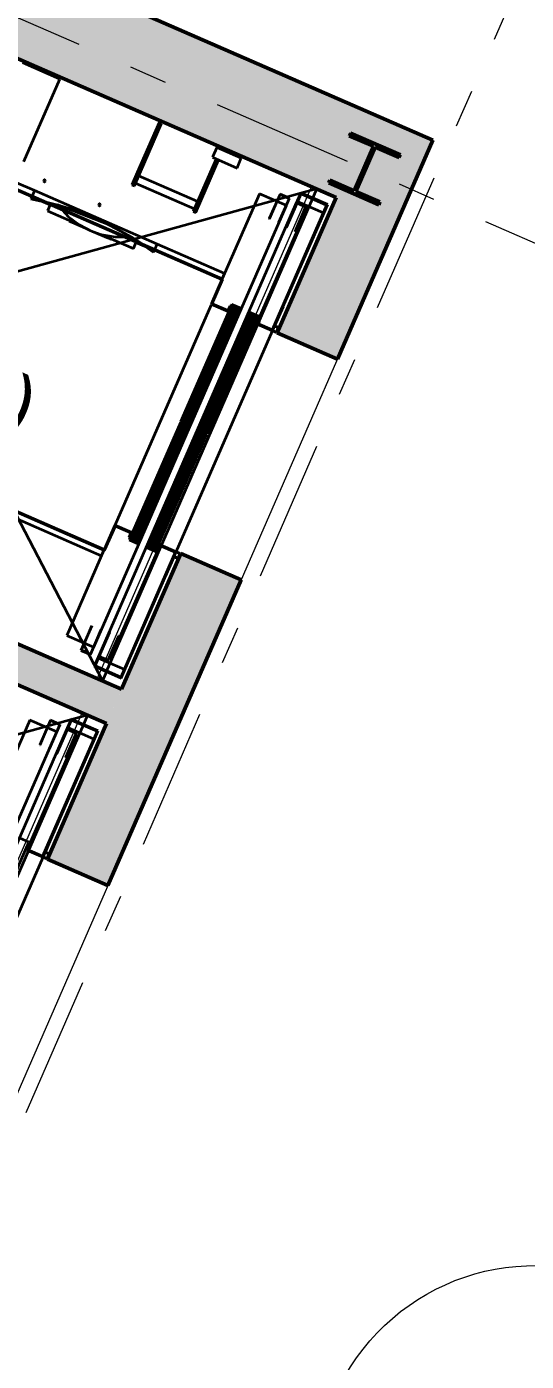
# Model space of a CAD drawing. Header units: millimetres. Extents: x -37281 to 954596, y -59787 to 956680.
# Drawn here: x 17538 to 19404, y -2818 to 2169 of the extents above; entities that cross this region are included whole.
import ezdxf
from ezdxf.enums import TextEntityAlignment as Align

# ---------------------------------------------------------------- set-up
doc = ezdxf.new("R2010")
doc.units = ezdxf.units.MM
doc.header["$MEASUREMENT"] = 0
doc.linetypes.add('Double Dashed', pattern=[1093.611073, 529.166651, -211.666656, 141.111112, -211.666656])
for name, color, linetype in [('A-15-M_Column_Int', 7, 'Continuous'), ('A-15-MG_Structural_Grid', 7, 'Continuous'), ('A-20-M_Floor_Slab', 7, 'Continuous'), ('A-25-M_Wall_Int', 7, 'Continuous'), ('ArchiCAD Doors', 7, 'Continuous'), ('New_A-05-M_Gross_Int_Circulation', 7, 'Continuous')]:
    doc.layers.add(name, color=color, linetype=linetype)
for name, color, linetype, lineweight, true_color in [('A-15-M_Column_Int_Pen_No__28', 7, 'Continuous', 50, 0x2a2a2a), ('A-15-MG_Structural_Grid_Pen_No__163', 7, 'Continuous', 0, 0x750077), ('A-25-M_Wall_Int_Pen_No__107', 7, 'Continuous', 15, 0xa6a6a6), ('A-25-M_Wall_Int_Pen_No__27', 7, 'Continuous', 50, 0x2a2a2a), ('ArchiCAD Doors_Pen_No__27', 7, 'Continuous', 50, 0x2a2a2a), ('ArchiCAD Doors_Pen_No__43', 7, 'Continuous', 30, 0x444444), ('ArchiCAD Doors_Pen_No__63', 7, 'Continuous', 20, 0x606060), ('New_A-05-M_Gross_Int_Circulation_Pen_No__74', 7, 'Continuous', 20, 0x606060)]:
    doc.layers.add(name, color=color, linetype=linetype, lineweight=lineweight, true_color=true_color)
for name, color, linetype, lineweight in [('A-20-M_Floor_Slab_Pen_No__89', 8, 'Continuous', 20), ('A-80-M_Lift_Pen_No__8', 7, 'Continuous', 35), ('ArchiCAD Doors_Pen_No__1', 7, 'Continuous', 13), ('New_ArchiCAD Zone Stamps_Pen_No__9', 7, 'Continuous', 13)]:
    doc.layers.add(name, color=color, linetype=linetype, lineweight=lineweight)
doc.styles.add('GENERATED_STYLE_2', font='')
doc.styles.add('GENERATED_STYLE_3', font='')
doc.styles.add('GENERATED_STYLE_4', font='')
doc.styles.get('GENERATED_STYLE_2').set_extended_font_data('Arial', bold=True)
doc.styles.get('GENERATED_STYLE_3').set_extended_font_data('Arial')
doc.styles.get('GENERATED_STYLE_4').set_extended_font_data('Swis721 BT')

# ---------------------------------------------------------------- blocks, each defined once
blk = doc.blocks.new('Hub Circulation-Second_SF014_18_3', base_point=(12677, 5772.6))
at = {"layer": 'New_A-05-M_Gross_Int_Circulation_Pen_No__74', "linetype": 'Continuous'}
for p, q in [((12141, 4759.8), (19055.2, 1744.8)), ((19055.2, 1744.8), (16671.1, -3722.7))]:
    blk.add_line(p, q, dxfattribs=at)
at = {"layer": 'New_ArchiCAD Zone Stamps_Pen_No__9'}
for tag, height, style, p in [('ROOM_NAME', 250, 'GENERATED_STYLE_2', (11346.7, 7549.1)), ('zoneNameLine2', 250, 'GENERATED_STYLE_2', (11158.2, 7117)), ('ROOM_NUMBER', 200, 'GENERATED_STYLE_3', (10969.8, 6696.3)), ('measuredAreaCode', 200, 'GENERATED_STYLE_3', (10812.8, 6336.2)), ('ROOM_WALLS_PRM', 200, 'GENERATED_STYLE_3', (11120.2, 6202.1)), ('DUMMY_649', 200, 'GENERATED_STYLE_3', (11749.4, 5927.8)), ('DUMMY_650', 133.3, 'GENERATED_STYLE_3', (12028.6, 5821.2))]:
    blk.add_attdef(tag, text='', height=height, rotation=336.4404, dxfattribs=dict(at, style=style)).set_placement(p, align=Align.TOP_LEFT)
blk = doc.blocks.new('Slab_3_3', base_point=(4098.2, -1742.5))
at = {"layer": 'A-20-M_Floor_Slab_Pen_No__89', "linetype": 'Continuous', "flags": 128}
for points in [[(17800.8, -266.4), (15527.5, 724.8), (16328.9, 2562.7), (18602.2, 1571.5)], [(16943.4, -2232.6), (17744.8, -394.7), (15471.5, 596.5), (14670.1, -1241.4)]]:
    blk.add_lwpolyline(points, close=True, dxfattribs=at)
blk = doc.blocks.new('Wall_71_3', base_point=(15243.3, 848.8))
at = {"layer": 'A-25-M_Wall_Int_Pen_No__107', "linetype": 'Continuous', "lineweight": 0, "true_color": 0x535353}
blk.add_hatch(color=251, dxfattribs=at).paths.add_polyline_path([(15370.7, 640.5), (17836.5, -434.7), (17892.4, -306.4), (15426.7, 768.8)])
at = {"layer": 'A-25-M_Wall_Int_Pen_No__27', "linetype": 'Continuous', "flags": 128}
for points in [[(17892.4, -306.4), (15426.7, 768.8)], [(15370.7, 640.5), (17836.5, -434.7)]]:
    blk.add_lwpolyline(points, dxfattribs=at)
blk = doc.blocks.new('Door 19_3')
at = {"layer": 'ArchiCAD Doors_Pen_No__1', "linetype": 'Continuous'}
for p, q in [((-482.8, 0), (-482.8, -15)), ((482.8, 0), (482.8, -15)), ((-482.8, -15), (-482.8, -120)), ((482.8, -15), (482.8, -120)), ((-482.8, -120), (-482.8, -135)), ((482.8, -120), (482.8, -135))]:
    blk.add_line(p, q, dxfattribs=at)
at = {"layer": 'ArchiCAD Doors_Pen_No__43', "linetype": 'Continuous'}
for p, q in [((-472.8, 0), (-482.8, 0)), ((-482.8, 0), (-482.8, -135)), ((-406.8, 0), (-472.8, 0)), ((-472.8, 0), (-472.8, -135)), ((-406.8, -135), (-406.8, 0)), ((472.8, 0), (406.8, 0)), ((406.8, 0), (406.8, -135)), ((472.8, 0), (482.8, 0)), ((472.8, -135), (472.8, 0)), ((482.8, 0), (482.8, -135)), ((-472.8, -135), (-482.8, -135)), ((-472.8, -135), (-406.8, -135)), ((406.8, -135), (472.8, -135)), ((472.8, -135), (482.8, -135))]:
    blk.add_line(p, q, dxfattribs=at)
at = {"layer": 'ArchiCAD Doors_Pen_No__63', "linetype": 'Continuous'}
blk.add_line((406.8, 0), (406.8, 813.5), dxfattribs=at)
blk.add_arc((406.8, 0), 813.5, 90, 180, dxfattribs=at)
blk = doc.blocks.new('Wall_73_3', base_point=(18828.9, -4663.6))
at = {"layer": 'ArchiCAD Doors', "color": 251, "linetype": 'Continuous', "lineweight": 20, "true_color": 0x606060, "xscale": -0.9999999999999998, "zscale": 1000, "rotation": 66.44039320499522}
blk.add_blockref('Door 19_3', (19597.7, -2900.5), dxfattribs=at)
blk = doc.blocks.new('Simple Door Opening_5')
at = {"layer": 'ArchiCAD Doors_Pen_No__27', "linetype": 'Continuous'}
for p, q in [((-455, 0), (-455, 246)), ((455, 0), (455, 246))]:
    blk.add_line(p, q, dxfattribs=at)
blk = doc.blocks.new('Simple Door Opening_6')
at = {"layer": 'ArchiCAD Doors_Pen_No__27', "linetype": 'Continuous'}
for p, q in [((-450, 0), (-450, -246)), ((450, 0), (450, -246))]:
    blk.add_line(p, q, dxfattribs=at)
blk = doc.blocks.new('Wall_74_3', base_point=(19055.2, 1744.8))
at = {"layer": 'A-25-M_Wall_Int_Pen_No__107', "linetype": 'Continuous', "lineweight": 0, "true_color": 0x535353}
for points in [[(19055.2, 1744.8), (18693.8, 1531.5), (18473.1, 1025.3), (18698.6, 927)], [(18338.9, 102), (18113.4, 200.4), (17615.8, -940.9), (17841.3, -1039.2)], [(17477.5, -1873.3), (17252, -1775), (17035.1, -2272.6), (17160.6, -2600.1)]]:
    blk.add_hatch(color=251, dxfattribs=at).paths.add_polyline_path(points)
at = {"layer": 'A-25-M_Wall_Int_Pen_No__27', "linetype": 'Continuous', "flags": 128}
for points in [[(18698.6, 927), (19055.2, 1744.8)], [(18693.8, 1531.5), (18473.1, 1025.3)], [(18113.4, 200.4), (17892.4, -306.4)], [(17841.3, -1039.2), (18338.9, 102)], [(17836.5, -434.7), (17615.8, -940.9)], [(17252, -1775), (17035.1, -2272.6)], [(17160.6, -2600.1), (17477.5, -1873.3)]]:
    blk.add_lwpolyline(points, dxfattribs=at)
at = {"layer": 'ArchiCAD Doors', "color": 251, "linetype": 'Continuous', "lineweight": 20, "true_color": 0x606060, "xscale": -1, "zscale": 1000, "rotation": 246.4404159907759}
for name, p in [('Simple Door Opening_6', (18518.8, 514.5)), ('Simple Door Opening_5', (17433.9, -1357.9))]:
    blk.add_blockref(name, p, dxfattribs=at)
blk = doc.blocks.new('Wall_76_3', base_point=(19055.2, 1744.8))
at = {"layer": 'A-25-M_Wall_Int_Pen_No__107', "linetype": 'Continuous', "lineweight": 0, "true_color": 0x535353}
blk.add_hatch(color=251, dxfattribs=at).paths.add_polyline_path([(19055.2, 1744.8), (16364, 2918.3), (16228.1, 2606.7), (18693.8, 1531.5)])
at = {"layer": 'A-25-M_Wall_Int_Pen_No__27', "linetype": 'Continuous', "flags": 128}
for points in [[(16364, 2918.3), (16228.1, 2606.7)], [(19055.2, 1744.8), (16364, 2918.3)], [(16228.1, 2606.7), (18693.8, 1531.5)]]:
    blk.add_lwpolyline(points, dxfattribs=at)
blk = doc.blocks.new('Universal Columns Column 19_3')
at = {"layer": 'A-15-M_Column_Int', "linetype": 'Continuous', "lineweight": 0, "true_color": 0xffffff}
h = blk.add_hatch(dxfattribs=at)
h.set_pattern_fill('613_01__a5_STUCCO_0003', style=0, pattern_type=2)
h.set_pattern_definition([(286.3, (0, 0), (-3213820, 11866500), [3000, -14992680]), (309.93, (992000, -2522800), (-1760680, 765780), [4670, -4288600]), (111.49, (-168200, -712500), (765800, 1760700), [7100, -2708200]), (111.49, (-238700, -1062700), (765800, 1760700), [7100, -2708200]), (111.49, (-566500, -1578300), (765800, 1760700), [7100, -2708200]), (111.49, (-655700, -1708100), (765800, 1760700), [7100, -2708200]), (111.494, (-465300, -1834400), (765800, 1760700), [7100, -2708200]), (111.494, (-104200, -1931700), (765800, 1760700), [7100, -2708200]), (111.494, (257800, -2002000), (765800, 1760700), [7100, -2708200]), (183.06, (-194600, -886000), (2526450, 994900), [11200, -4282100]), (183.06, (-349700, -1079650), (2526450, 994900), [11200, -4282100]), (183.06, (116350, -2076500), (2526450, 994900), [11200, -4282100]), (111.49, (-350400, -1231700), (765800, 1760700), [7100, -2708200]), (111.49, (-502900, -1720200), (765800, 1760700), [7100, -2708200]), (111.494, (-274000, -1895900), (765800, 1760700), [7100, -2708200]), (111.494, (322000, -2155100), (765800, 1760700), [7100, -2708200]), (48.06, (-367140, -1412600), (765780, 1760680), [10500, -6061050]), (48.06, (-236400, -1671930), (765780, 1760680), [10520, -6061050]), (48.06, (-93300, -549600), (765800, 1760700), [10500, -6061050]), (48.06, (189050, -378800), (765800, 1760700), [10500, -6061050]), (48.06, (50600, -207200), (765800, 1760700), [10500, -6061050]), (48.06, (563700, -450600), (765800, 1760700), [10500, -6061050]), (48.06, (904800, -517960), (765780, 1760680), [10500, -6061050]), (48.06, (1265960, -877540), (765780, 1760680), [10500, -6061050]), (48.06, (1482600, -916100), (765780, 1760680), [10520, -6061050]), (48.06, (1273060, -1199550), (765780, 1760680), [10520, -6061050]), (48.06, (1211900, -1491860), (765780, 1760680), [10520, -6061050]), (48.06, (943500, -1689000), (765780, 1760680), [10520, -6061050]), (48.06, (1016600, -1999200), (765780, 1760680), [10520, -6061050]), (48.06, (801000, -2133260), (765780, 1760680), [10520, -6061050]), (48.06, (807600, -2293060), (765780, 1760680), [10520, -6061050]), (48.06, (630500, -2291960), (765780, 1760680), [10520, -6061050]), (48.06, (151700, -1607900), (765780, 1760680), [10520, -6061050]), (48.06, (70000, -1177460), (765780, 1760680), [10500, -6061050]), (48.06, (631750, -935800), (765780, 1760680), [10500, -6061050]), (48.06, (986700, -1181300), (765780, 1760680), [10500, -6061050]), (48.06, (850600, -1436000), (765780, 1760680), [10520, -6061050]), (48.06, (409300, -1365550), (765780, 1760680), [10500, -6061050]), (48.06, (488700, -1638000), (765780, 1760680), [10520, -6061050]), (48.06, (565600, -1787900), (765780, 1760680), [10520, -6061050]), (48.06, (297900, -886800), (765780, 1760680), [10500, -6061050]), (48.06, (277700, -629950), (765800, 1760700), [10500, -6061050]), (111.494, (551400, -2107800), (765800, 1760700), [7100, -2708200]), (111.494, (998900, -2140500), (765800, 1760700), [7100, -2708200]), (111.49, (707000, -1598400), (765800, 1760700), [7100, -2708200]), (111.494, (1193500, -1658100), (765800, 1760700), [7100, -2708200]), (111.49, (691100, -1191600), (765800, 1760700), [7100, -2708200]), (111.49, (1263300, -1334100), (765800, 1760700), [7100, -2708200]), (111.49, (979600, -866500), (765800, 1760700), [7100, -2708200]), (111.49, (1307600, -730700), (765800, 1760700), [7100, -2708200]), (111.49, (640400, -526600), (765800, 1760700), [7100, -2708200]), (111.49, (694500, -717200), (765800, 1760700), [7100, -2708200]), (111.49, (314700, -283700), (765800, 1760700), [7100, -2708200]), (111.49, (167600, -528500), (765800, 1760700), [7100, -2708200]), (111.49, (12400, -430600), (765800, 1760700), [7100, -2708200]), (111.49, (67100, -748000), (765800, 1760700), [7100, -2708200]), (111.49, (344000, -1091200), (765800, 1760700), [7100, -2708200]), (111.49, (29600, -939300), (765800, 1760700), [7100, -2708200]), (111.49, (438400, -757700), (765800, 1760700), [7100, -2708200]), (111.49, (-42600, -1373600), (765800, 1760700), [7100, -2708200]), (169.023, (65740, -1702860), (-7808487, 1302433), [10530, -17691000]), (169.023, (1133700, -1883880), (-7808487, 1302433), [10530, -17691000]), (169.023, (1445740, -1224800), (-7808487, 1302433), [10530, -17691000]), (169.023, (1047320, -1405880), (-7808487, 1302433), [10530, -17691000]), (169.023, (180300, -1357830), (-7808487, 1302433), [10530, -17691000]), (169.023, (-432670, -1577200), (-7808487, 1302433), [10530, -17691000]), (169.023, (223600, -966600), (-7808487, 1302433), [10530, -17691000]), (169.023, (1136430, -1014340), (-7808487, 1302433), [10530, -17691000]), (169.023, (1524220, -1021000), (-7808487, 1302433), [10530, -17691000]), (169.023, (1135220, -608810), (-7808487, 1302433), [10530, -17691000]), (169.023, (893470, -721350), (-7808487, 1302433), [10530, -17691000]), (169.023, (840820, -1017380), (-7808487, 1302433), [10530, -17691000]), (169.023, (46180, -1841170), (-7808487, 1302433), [10530, -17691000]), (169.023, (407640, -1861700), (-7808487, 1302433), [10530, -17691000]), (169.023, (845750, -1951000), (-7808487, 1302433), [10530, -17691000]), (48.06, (1350950, -1429200), (765780, 1760680), [10520, -6061050]), (48.06, (1140700, -2005970), (765780, 1760680), [10520, -6061050]), (48.06, (978100, -2309850), (765780, 1760680), [10520, -6061050]), (48.06, (198750, -158600), (765800, 1760700), [10500, -6061050]), (48.06, (458460, -261400), (765800, 1760700), [10500, -6061050]), (48.06, (772750, -448730), (765780, 1760680), [10500, -6061050]), (48.06, (1481360, -686060), (765780, 1760680), [10520, -6061050]), (48.06, (1667650, -817700), (765780, 1760680), [10520, -6061050]), (48.06, (1651400, -901750), (765780, 1760680), [10520, -6061050])])
h.paths.add_polyline_path([(-101.8, -101.6), (101.8, -101.6), (101.8, -90.6), (3.6, -90.6), (3.6, 90.6), (101.8, 90.6), (101.8, 101.6), (-101.8, 101.6), (-101.8, 90.6), (-3.6, 90.6), (-3.6, -90.6), (-101.8, -90.6)])
at = {"layer": 'A-15-M_Column_Int_Pen_No__28', "linetype": 'Continuous'}
for p, q in [((101.8, 101.6), (-101.8, 101.6)), ((-101.8, 101.6), (-101.8, 90.6)), ((101.8, 90.6), (101.8, 101.6)), ((-101.8, 90.6), (-3.6, 90.6)), ((-3.6, 90.6), (-3.6, -90.6)), ((3.6, -90.6), (3.6, 90.6)), ((3.6, 90.6), (101.8, 90.6)), ((-3.6, -90.6), (-101.8, -90.6)), ((-101.8, -90.6), (-101.8, -101.6)), ((101.8, -90.6), (3.6, -90.6)), ((101.8, -101.6), (101.8, -90.6)), ((-101.8, -101.6), (101.8, -101.6))]:
    blk.add_line(p, q, dxfattribs=at)
blk = doc.blocks.new('Standard grid marker')
at = {"layer": 'A-15-MG_Structural_Grid_Pen_No__163', "linetype": 'Double Dashed'}
blk.add_line((1000, 0), (29726, 0), dxfattribs=at)
at = {"layer": 'A-15-MG_Structural_Grid_Pen_No__163', "style": 'GENERATED_STYLE_4'}
for tag, p in [('AC_MarkerText_1_0', (-500, 41.2)), ('AC_MarkerText_1_1', (31226, 41.2))]:
    blk.add_attdef(tag, text='', height=350, rotation=90, dxfattribs=at).set_placement(p, align=Align.MIDDLE_CENTER)
blk = doc.blocks.new('Standard grid marker_3')
at = {"layer": 'A-15-MG_Structural_Grid_Pen_No__163', "linetype": 'Double Dashed'}
blk.add_line((1000, 0), (74254.8, 0), dxfattribs=at)
at = {"layer": 'A-15-MG_Structural_Grid_Pen_No__163', "style": 'GENERATED_STYLE_4'}
for tag, p in [('AC_MarkerText_1_0', (-500, 43.4)), ('AC_MarkerText_1_1', (75754.8, 43.4))]:
    blk.add_attdef(tag, text='', height=350, rotation=360, dxfattribs=at).set_placement(p, align=Align.MIDDLE_CENTER)

msp = doc.modelspace()

# ---------------------------------------------------------------- linework, layer by layer
at = {"layer": 'A-80-M_Lift_Pen_No__8', "linetype": 'Continuous'}
for p, q in [((16348.9, 2554.1), (17820.7, -275.1)), ((18271.1, 1225.5), (16340.6, 2067.3)), ((16342.2, 2063.3), (18267.1, 1224)), ((17661.3, 1973.6), (17523.8, 2033.6)), ((17526.8, 1665.2), (17661.3, 1973.6)), ((18032.5, 1811.7), (17951, 1624.7)), ((17960.1, 1620.7), (18041.7, 1807.7)), ((18041.7, 1807.7), (18032.5, 1811.7)), ((18247.9, 1717.8), (18231.9, 1681.1)), ((18339.6, 1677.8), (18247.9, 1717.8)), ((18245.7, 1675.1), (18180.1, 1524.8)), ((18189.3, 1520.8), (18254.8, 1671.1)), ((18231.9, 1681.1), (18323.6, 1641.2)), ((18323.6, 1641.2), (18339.6, 1677.8)), ((17566.7, 1556.6), (17441.4, 1611.3)), ((17601.7, 1596), (17600.8, 1594.7)), ((17603, 1596.8), (17601.7, 1596)), ((17604.5, 1597.1), (17603, 1596.8)), ((17606, 1596.8), (17604.5, 1597.1)), ((17607.3, 1595.9), (17606, 1596.8)), ((17608.2, 1594.6), (17607.3, 1595.9)), ((17951, 1624.7), (17931, 1578.9)), ((17940.1, 1574.9), (17960.1, 1620.7)), ((17956.1, 1611.6), (17944.1, 1584.1)), ((17960.1, 1620.7), (17951, 1624.7)), ((18176.1, 1515.6), (17956.1, 1611.6)), ((18622.1, 1562.8), (15547.5, 716.2)), ((17566.7, 1556.6), (17557.9, 1536.5)), ((18025, 1356.8), (17566.7, 1556.6)), ((17600.8, 1594.7), (17600.4, 1593.2)), ((17600.4, 1593.2), (17600.7, 1591.6)), ((17600.7, 1591.6), (17601.6, 1590.3)), ((17601.6, 1590.3), (17602.8, 1589.4)), ((17602.8, 1589.4), (17604.4, 1589.1)), ((17604.4, 1589.1), (17605.9, 1589.4)), ((17605.9, 1589.4), (17607.2, 1590.2)), ((17607.2, 1590.2), (17608.1, 1591.5)), ((17608.1, 1591.5), (17608.4, 1593)), ((17608.4, 1593), (17608.2, 1594.6)), ((17931, 1578.9), (17940.1, 1574.9)), ((17944.1, 1584.1), (18164.1, 1488.1)), ((18561.3, 1548.4), (18541.3, 1502.6)), ((18662.2, 1504.4), (18561.3, 1548.4)), ((18607.2, 1528.4), (18622.1, 1562.8)), ((17556.7, 1533.7), (17553.5, 1526.4)), ((17553.5, 1526.4), (17593.4, 1517.7)), ((17590.9, 1518.3), (17625.3, 1503.3)), ((17608.3, 1514.5), (17618.3, 1512.3)), ((17625.5, 1503.8), (17615.5, 1480.8)), ((17618.3, 1512.3), (17652.8, 1503.8)), ((17625.3, 1503.3), (17625.5, 1503.8)), ((17628.2, 1509.9), (17626.7, 1506.5)), ((17652.8, 1503.8), (17700.1, 1489.8)), ((17652.8, 1503.8), (17666.1, 1489.3)), ((17846.6, 1428), (17652.8, 1503.8)), ((17806.1, 1505.2), (17805.8, 1503.7)), ((17805.8, 1503.7), (17806, 1502.1)), ((17806, 1502.1), (17806.9, 1500.8)), ((17807, 1506.5), (17806.1, 1505.2)), ((17806.9, 1500.8), (17808.2, 1499.9)), ((17808.3, 1507.3), (17807, 1506.5)), ((17808.2, 1499.9), (17809.7, 1499.6)), ((17809.8, 1507.6), (17808.3, 1507.3)), ((17809.7, 1499.6), (17811.2, 1499.9)), ((17811.4, 1507.2), (17809.8, 1507.6)), ((18541.3, 1502.6), (17809.9, -174.9)), ((17811.2, 1499.9), (17812.5, 1500.7)), ((17812.6, 1506.4), (17811.4, 1507.2)), ((17812.5, 1500.7), (17813.4, 1502)), ((17813.5, 1505), (17812.6, 1506.4)), ((17813.4, 1502), (17813.8, 1503.5)), ((17813.8, 1503.5), (17813.5, 1505)), ((17835.7, -240.7), (18607.2, 1528.4)), ((18180.1, 1524.8), (18160.1, 1479)), ((18164.1, 1488.1), (18176.1, 1515.6)), ((18169.3, 1475), (18189.3, 1520.8)), ((18189.3, 1520.8), (18180.1, 1524.8)), ((18407, 1544.8), (18268.3, 1226.7)), ((18340, 1115.8), (18507.8, 1500.8)), ((18507.8, 1500.8), (18407, 1544.8)), ((18484.1, 1543.9), (18444.1, 1452.2)), ((18445, 1451.8), (18484.6, 1542.6)), ((18658.2, 1502.9), (18454.8, 1036.3)), ((18456.3, 1032.4), (18662.2, 1504.4)), ((18518.5, 1527.8), (18479, 1437.1)), ((18479.9, 1436.7), (18519.8, 1528.3)), ((18519.8, 1528.3), (18484.1, 1543.9)), ((18484.6, 1542.6), (18518.5, 1527.8)), ((18547.2, 1510.9), (18507.2, 1419.3)), ((18508.1, 1418.9), (18547.7, 1509.6)), ((18541.1, 1404.5), (18581.1, 1496.2)), ((18541.3, 1502.6), (18544.1, 1501.4)), ((18544.1, 1501.4), (18562.9, 1544.5)), ((18581.1, 1496.2), (18547.2, 1510.9)), ((18547.7, 1509.6), (18579.8, 1495.6)), ((18645.4, 1473.6), (18550.1, 1515.1)), ((18562.9, 1544.5), (18658.2, 1502.9)), ((17615.5, 1480.8), (17735.6, 1428.5)), ((17671.1, 1483.9), (17692.7, 1460.3)), ((17692.7, 1460.3), (17735.6, 1428.5)), ((17700.1, 1489.8), (17771.4, 1463)), ((17771.4, 1463), (17794.7, 1454)), ((17794.7, 1454), (17846.6, 1428)), ((18160.1, 1479), (18169.3, 1475)), ((18581.7, 1485), (18395.8, 1058.8)), ((18399.8, 1060.3), (18584.4, 1483.8)), ((18444.1, 1452.2), (18445, 1451.8)), ((18579.8, 1495.6), (18540.2, 1404.9)), ((18584.4, 1483.8), (18581.7, 1485)), ((17698, 1444.9), (17697, 1442.6)), ((17697, 1442.6), (17706.1, 1438.6)), ((17707.1, 1440.9), (17706.1, 1438.6)), ((17706.1, 1438.6), (17768.2, 1411.5)), ((17735.6, 1428.5), (17774.7, 1408.1)), ((17774.7, 1408.1), (17816.2, 1393.3)), ((17781.6, 1405.7), (17843.6, 1378.6)), ((17846.6, 1428), (17903.3, 1397.9)), ((17903.3, 1397.9), (17927.8, 1383.9)), ((18479, 1437.1), (18479.9, 1436.7)), ((18507.2, 1419.3), (18508.1, 1418.9)), ((18540.2, 1404.9), (18541.1, 1404.5)), ((17816.2, 1393.3), (17936.3, 1340.9)), ((17816.2, 1393.3), (17868.7, 1383.5)), ((17843.6, 1378.6), (17844.6, 1380.9)), ((17843.6, 1378.6), (17852.8, 1374.6)), ((17852.8, 1374.6), (17853.8, 1376.9)), ((17868.7, 1383.5), (17900.7, 1383.7)), ((17908.1, 1383.8), (17927.8, 1383.9)), ((17927.8, 1383.9), (17970.4, 1356.6)), ((17936.3, 1340.9), (17946.3, 1363.9)), ((17946.3, 1363.9), (17946.1, 1363.4)), ((17946.1, 1363.4), (17983.6, 1347)), ((17947.5, 1366.6), (17949.1, 1370.3)), ((17981.7, 1348.4), (18011.8, 1326.5)), ((18016.2, 1336.6), (18025, 1356.8)), ((18277.1, 1246.9), (18025, 1356.8)), ((18011.8, 1326.5), (18015, 1333.9)), ((18268.3, 1226.7), (18277.1, 1246.9)), ((18267.1, 1224), (18227.2, 1132.3)), ((18231.1, 1133.8), (18271.1, 1225.5)), ((17868.8, 306.7), (18228.5, 1131.7)), ((18304.2, 1131.4), (18112.9, 692.6)), ((18121.8, 688.7), (18313.2, 1127.5)), ((18130.7, 684.8), (18322.1, 1123.6)), ((18139.7, 680.9), (18331, 1119.7)), ((18148.6, 677), (18340, 1115.8)), ((18369.3, 1103), (18178.1, 664.5)), ((18186.5, 660.7), (18377.8, 1099.3)), ((18227.2, 1132.3), (18290.4, 1104.7)), ((18288.8, 1108.7), (18231.1, 1133.8)), ((18296.2, 1125.6), (18288.8, 1108.7)), ((18290.4, 1104.7), (18299, 1124.4)), ((18299, 1124.4), (18296.2, 1125.6)), ((18340, 1115.8), (18304.2, 1131.4)), ((18403.2, 1088.2), (18369.3, 1103)), ((18465.2, 1051.4), (18496.9, 1124.3)), ((18496.9, 1124.3), (18496.5, 1124.5)), ((15898.5, 1053.5), (17829, 211.7)), ((17827.4, 215.7), (15902.5, 1055)), ((18195, 657), (18386.3, 1095.6)), ((18203.5, 653.3), (18394.7, 1091.9)), ((18212, 649.7), (18403.2, 1088.2)), ((18395.8, 1058.8), (18456.3, 1032.4)), ((18454.8, 1036.3), (18399.8, 1060.3)), ((18405.9, 1068), (18402.1, 1059.3)), ((18403, 1058.9), (18406.8, 1067.6)), ((18406.8, 1067.6), (18405.9, 1068)), ((18464.3, 1050.7), (18477.6, 1044.9)), ((18478.9, 1045.4), (18465.2, 1051.4)), ((18096.6, 207.4), (18456.3, 1032.4)), ((18456.3, 1032.4), (18470.5, 1026.2)), ((18470, 1027.5), (18456.7, 1033.3)), ((18477.6, 1044.9), (18470, 1027.5)), ((18470.5, 1026.2), (18478.9, 1045.4)), ((18111.8, 690.2), (17920.5, 251.5)), ((17929.4, 247.5), (18120.8, 686.4)), ((17938.4, 243.6), (18129.7, 682.5)), ((17947.3, 239.7), (18138.7, 678.6)), ((17956.3, 235.9), (18147.6, 674.6)), ((18176.8, 661.6), (17985.6, 223.1)), ((17994.1, 219.4), (18185.3, 658)), ((18002.5, 215.7), (18193.8, 654.3)), ((18011, 212), (18202.3, 650.6)), ((18147.6, 674.6), (18111.8, 690.2)), ((18112.9, 692.6), (18148.6, 677)), ((18147.6, 674.6), (18148.6, 677)), ((18210.7, 646.8), (18176.8, 661.6)), ((18178.1, 664.5), (18212, 649.7)), ((18019.5, 208.3), (18210.7, 646.8)), ((16981.7, 557.2), (17817.5, 192.7)), ((17867.4, 307.3), (17827.4, 215.7)), ((17830.2, 214.5), (17869, 303.4)), ((17930.7, 279.7), (17867.4, 307.3)), ((17869, 303.4), (17926.7, 278.2)), ((17926.7, 278.2), (17919.3, 261.2)), ((17919.3, 261.2), (17922.1, 260)), ((17920.5, 251.5), (17956.3, 235.9)), ((17922.1, 260), (17930.7, 279.7)), ((17826.2, 212.9), (17687.6, -105.2)), ((17788.4, -149.1), (17956.3, 235.9)), ((17817.5, 192.7), (17826.2, 212.9)), ((17830.2, 214.5), (17827.4, 215.7)), ((17829, 211.7), (17830.2, 214.5)), ((18036.1, 233.8), (17850.2, -192.5)), ((17853, -193.7), (18037.6, 229.8)), ((18092.6, 205.8), (17889.2, -260.7)), ((17890.7, -264.7), (18096.6, 207.4)), ((17985.6, 223.1), (18019.5, 208.3)), ((18096.6, 207.4), (18036.1, 233.8)), ((18039.9, 228.8), (18036.9, 221.9)), ((18036.9, 221.9), (18037.8, 221.5)), ((18037.6, 229.8), (18092.6, 205.8)), ((18037.8, 221.5), (18040.8, 228.4)), ((18096.2, 206.5), (18109.5, 200.7)), ((18110.8, 201.2), (18096.6, 207.4)), ((18109.5, 200.7), (18101.9, 183.3)), ((18102.4, 181.9), (18110.8, 201.2)), ((18056.9, 115.1), (18088.6, 187.9)), ((18101.9, 183.3), (18088.6, 189.1)), ((18088.6, 187.9), (18102.4, 181.9)), ((18056.4, 115.3), (18056.9, 115.1)), ((17780.6, -69.4), (17740.6, -161.1)), ((17742, -160.5), (17781.5, -69.8)), ((17815.4, -84.6), (17775.9, -175.3)), ((17776.4, -176.6), (17816.4, -85)), ((17781.5, -69.8), (17780.6, -69.4)), ((17847.7, -93.2), (17807.7, -184.8)), ((17809, -184.3), (17848.6, -93.6)), ((17816.4, -85), (17815.4, -84.6)), ((17848.6, -93.6), (17847.7, -93.2)), ((17687.6, -105.2), (17788.4, -149.1)), ((17880.7, -107.6), (17841.1, -198.3)), ((17841.6, -199.6), (17881.6, -108)), ((17881.6, -108), (17880.7, -107.6)), ((17740.6, -161.1), (17776.4, -176.6)), ((17775.9, -175.3), (17742, -160.5)), ((17809.9, -174.9), (17789.9, -220.7)), ((17793.9, -219.2), (17812.6, -176.1)), ((17806.6, -189.8), (17902, -231.4)), ((17807.7, -184.8), (17841.6, -199.6)), ((17841.1, -198.3), (17809, -184.3)), ((17812.6, -176.1), (17809.9, -174.9)), ((17850.2, -192.5), (17853, -193.7)), ((17789.9, -220.7), (17890.7, -264.7)), ((17889.2, -260.7), (17793.9, -219.2)), ((17835.7, -240.7), (17820.7, -275.1)), ((17764.8, -403.4), (14690.1, -1250)), ((17749.8, -437.8), (16978.4, -2206.9)), ((17549.7, -421.4), (17411, -739.5)), ((17650.5, -465.4), (17549.7, -421.4)), ((17626.7, -422.3), (17586.8, -514)), ((17587.7, -514.4), (17627.2, -423.6)), ((17661.2, -438.4), (17621.6, -529.1)), ((17622.5, -529.5), (17662.5, -437.9)), ((17662.5, -437.9), (17626.7, -422.3)), ((17627.2, -423.6), (17661.2, -438.4)), ((17704, -417.8), (17684, -463.6)), ((17686.7, -464.8), (17705.5, -421.7)), ((17804.8, -461.8), (17704, -417.8)), ((17705.5, -421.7), (17800.8, -463.3)), ((17764.8, -403.4), (17749.8, -437.8)), ((17684, -463.6), (16952.5, -2141.1)), ((17482.6, -850.4), (17650.5, -465.4)), ((17724.3, -481.2), (17538.5, -907.5)), ((17542.4, -905.9), (17727.1, -482.4)), ((17800.8, -463.3), (17597.4, -929.9)), ((17599, -933.8), (17804.8, -461.8)), ((17689.8, -455.3), (17649.8, -546.9)), ((17650.8, -547.3), (17690.3, -456.6)), ((17722.4, -470.6), (17682.8, -561.3)), ((17683.8, -561.7), (17723.7, -470)), ((17684, -463.6), (17686.7, -464.8)), ((17723.7, -470), (17689.8, -455.3)), ((17690.3, -456.6), (17722.4, -470.6)), ((17788.1, -492.6), (17692.7, -451.1)), ((17727.1, -482.4), (17724.3, -481.2)), ((17586.8, -514), (17587.7, -514.4)), ((17621.6, -529.1), (17622.5, -529.5)), ((17649.8, -546.9), (17650.8, -547.3)), ((17682.8, -561.3), (17683.8, -561.7)), ((17607.8, -914.8), (17639.6, -841.9)), ((17639.6, -841.9), (17639.1, -841.7)), ((17354.6, -1316.5), (17545.8, -878)), ((17545.8, -878), (17511.9, -863.2)), ((17239.2, -1758.8), (17599, -933.8)), ((17538.5, -907.5), (17599, -933.8)), ((17597.4, -929.9), (17542.4, -905.9)), ((17548.5, -898.2), (17544.7, -906.9)), ((17545.6, -907.3), (17549.4, -898.6)), ((17549.4, -898.6), (17548.5, -898.2)), ((17599, -933.8), (17613.2, -940)), ((17612.6, -938.7), (17599.4, -932.9)), ((17606.9, -915.5), (17620.2, -921.3)), ((17621.6, -920.8), (17607.8, -914.8)), ((17620.2, -921.3), (17612.6, -938.7)), ((17613.2, -940), (17621.6, -920.8))]:
    msp.add_line(p, q, dxfattribs=at)

# ---------------------------------------------------------------- block references
at = {"layer": 'A-15-M_Column_Int', "linetype": 'Continuous', "zscale": 1000, "rotation": 156.4404149906862}
msp.add_blockref('Universal Columns Column 19_3', (18800.1, 1638), dxfattribs=at)
at = {"layer": 'A-15-MG_Structural_Grid', "color": 8, "linetype": 'Continuous', "lineweight": 15, "zscale": 1000}
for name, p, rotation in [('Standard grid marker', (26014.6, 17557.1), 246.440411583993), ('Standard grid marker_3', (2296.2, 8834.4), 336.440411583993)]:
    msp.add_blockref(name, p, dxfattribs=dict(at, rotation=rotation))
at = {"layer": 'A-20-M_Floor_Slab', "color": 8, "linetype": 'Continuous', "lineweight": 20}
msp.add_blockref('Slab_3_3', (4098.2, -1742.5), dxfattribs=at)
at = {"layer": 'A-25-M_Wall_Int', "color": 250, "lineweight": 50, "true_color": 0x2a2a2a}
for name, p in [('Wall_76_3', (19055.2, 1744.8)), ('Wall_74_3', (19055.2, 1744.8)), ('Wall_73_3', (18828.9, -4663.6)), ('Wall_71_3', (15243.3, 848.8))]:
    msp.add_blockref(name, p, dxfattribs=at)
at = {"layer": 'New_A-05-M_Gross_Int_Circulation', "linetype": 'Continuous'}
msp.add_blockref('Hub Circulation-Second_SF014_18_3', (12677, 5772.6), dxfattribs=at)

# ---------------------------------------------------------------- texts
at = {"layer": 'A-80-M_Lift_Pen_No__8', "linetype": 'Continuous', "insert": (16894.1, 997.8), "char_height": 200, "attachment_point": 5, "rotation": 336.4404, "style": 'GENERATED_STYLE_4'}
msp.add_mtext('\\A1;{\\fSwis721 BT|b0|i0|c0|p34;(13 person)}', dxfattribs=at)

doc.saveas('drawing.dxf')
